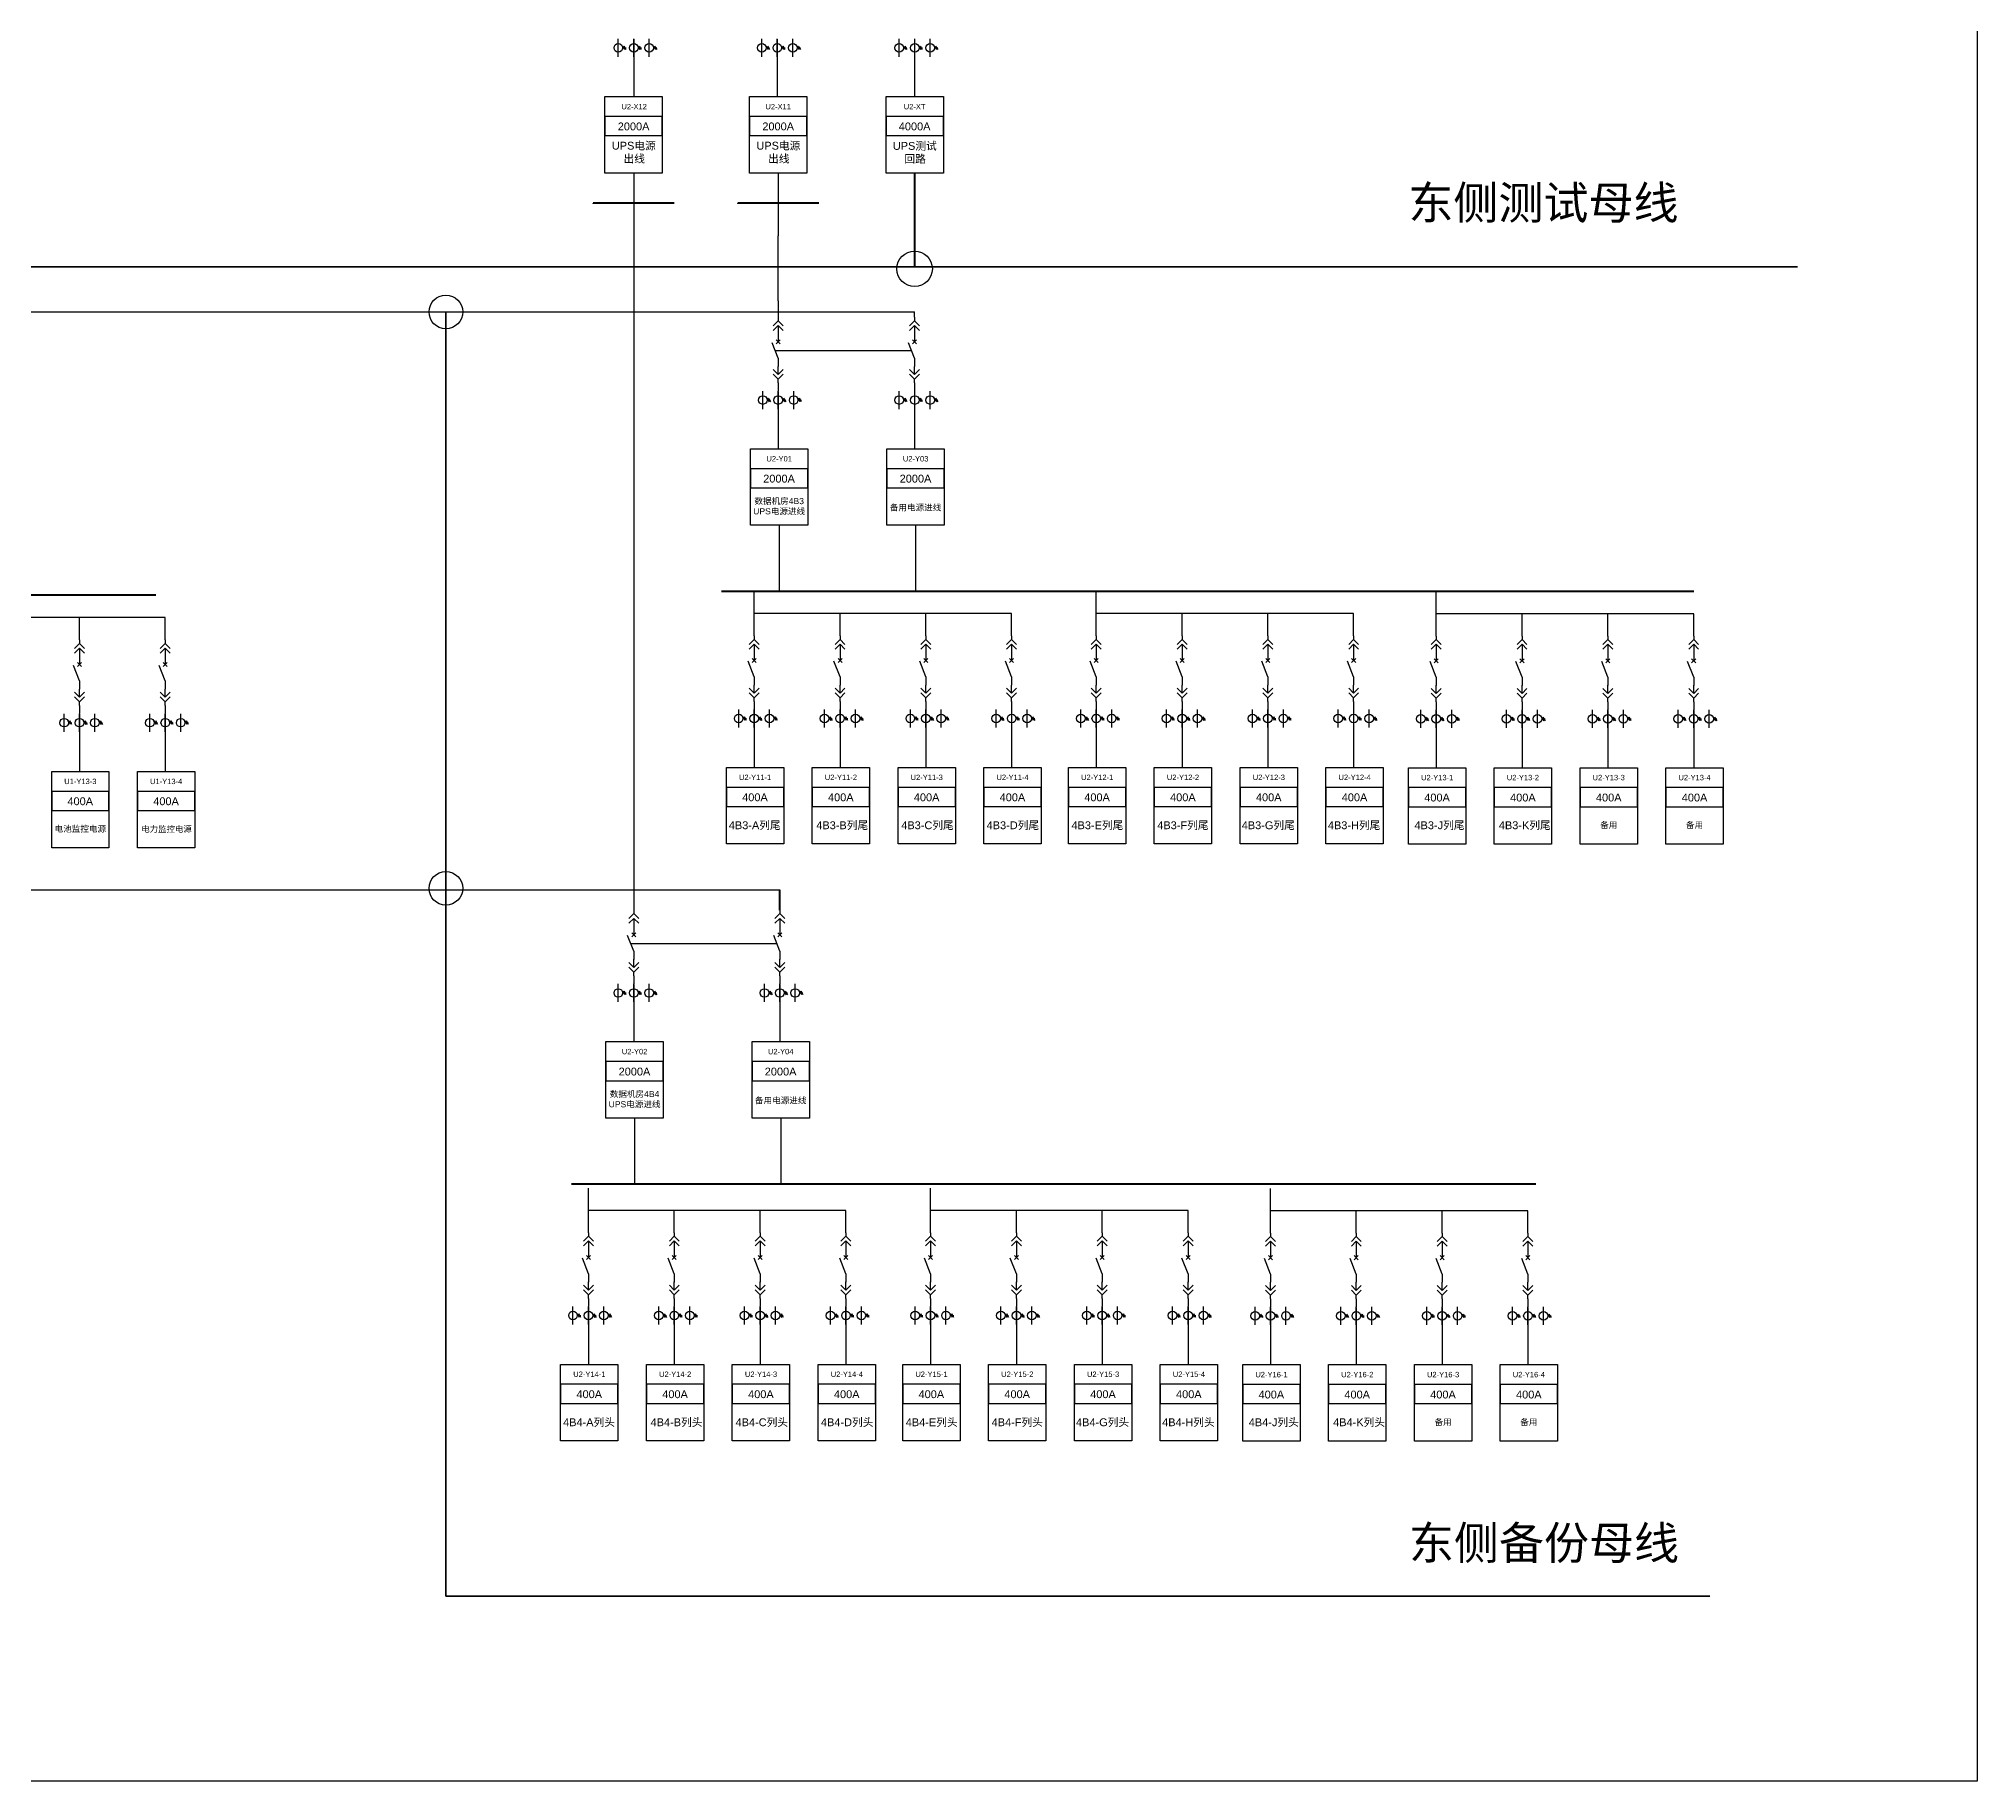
# Model space of a CAD drawing. Header units: millimetres. Extents: x -3460 to -460, y 6070 to 9130.
# Drawn here: x -1287.6 to -1111.5, y 6490.8 to 6649.2 of the extents above; entities that cross this region are included whole.
import ezdxf
from ezdxf.enums import TextEntityAlignment as Align

# ---------------------------------------------------------------- set-up
doc = ezdxf.new("R2010")
doc.units = ezdxf.units.MM
doc.header["$LTSCALE"] = 1000
doc.header["$MEASUREMENT"] = 0
doc.linetypes.add('HIDDEN', pattern=[0.375, 0.25, -0.125])
doc.styles.get("Standard").update_dxf_attribs({"font": 'arial.ttf'})

# ---------------------------------------------------------------- blocks, each defined once
blk = doc.blocks.new('DYDQAA03')
at = {"color": 0}
for points in [[(0, 0), (0, -1.5)], [(-2.12, -3.62), (0, -1.5)], [(-2.12, -5.62), (0, -3.5)], [(2.12, -3.62), (0, -1.5)], [(2.12, -5.62), (0, -3.5)], [(0, -3.5), (0, -7)]]:
    blk.add_lwpolyline(points, dxfattribs=at)
blk = doc.blocks.new('DYDQAA09')
at = {"color": 0}
blk.add_lwpolyline([(0, 0), (0, -3.5)], dxfattribs=at)
blk.add_lwpolyline([(0, 0), (0, -3.5)], dxfattribs=at)
blk.add_lwpolyline([(0, 0), (0, -3.5)], dxfattribs=at)
blk.add_lwpolyline([(0, 0), (0, -3.5)], dxfattribs=at)
blk.add_lwpolyline([(0, 0), (0, -3.5)], dxfattribs=at)
blk.add_lwpolyline([(0, 0), (0, -3.5)], dxfattribs=at)
blk.add_lwpolyline([(0, 0), (0, -3.5)], dxfattribs=at)
blk.add_lwpolyline([(0, 0), (0, -3.5)], dxfattribs=at)
blk.add_lwpolyline([(0, 0), (0, -3.5)], dxfattribs=at)
blk = doc.blocks.new('DYDQ0201')
at = {"color": 0}
for points in [[(0.86, -0.86), (-0.86, 0.86)], [(-0.86, -0.86), (0.86, 0.86)], [(0, -7), (-2.61, -0.37)]]:
    blk.add_lwpolyline(points, dxfattribs=at)
blk = doc.blocks.new('DYDQAA04')
at = {"color": 0}
for points in [[(0, -3.5), (0, 0)], [(-2.12, -1.38), (0, -3.5)], [(-2.12, -3.38), (0, -5.5)], [(2.12, -1.38), (0, -3.5)], [(2.12, -3.38), (0, -5.5)], [(0, -7), (0, -5.5)]]:
    blk.add_lwpolyline(points, dxfattribs=at)
blk = doc.blocks.new('A$C03DD39B5')
for p, q in [((417, 475), (283, 392)), ((417, 422), (283, 339)), ((350, 333), (350, 467))]:
    blk.add_line(p, q)
blk.add_lwpolyline([(700, 167), (0, 167)])
blk.add_circle((350, 167), 167)
blk = doc.blocks.new('DYDQAA05')
at = {"color": 0}
blk.add_lwpolyline([(0, 0), (0, -7)], dxfattribs=at)

msp = doc.modelspace()

# ---------------------------------------------------------------- linework, layer by layer
for p, q in [((-1233.56, 6649.14, 6724.28), (-1233.56, 6647.5, 6724.28)), ((-1220.51, 6649.14, 6724.28), (-1220.51, 6647.5, 6724.28)), ((-1208.03, 6649.14, 6724.28), (-1208.03, 6647.5, 6724.28)), ((-1233.56, 6647.5, 6724.28), (-1233.56, 6643.93, 6724.28)), ((-1220.51, 6647.5, 6724.28), (-1220.51, 6643.93, 6724.28)), ((-1208.03, 6647.5, 6724.28), (-1208.03, 6643.93, 6724.28)), ((-1233.56, 6636.98, 6724.28), (-1233.56, 6631.26, 6724.28)), ((-1220.43, 6636.98, 6692.79), (-1220.43, 6631.26, 6692.79)), ((-1233.56, 6631.26, 5341), (-1233.56, 6569.97, 5341)), ((-1220.43, 6625.36, 3956.7), (-1220.43, 6631.26, 5339.97)), ((-1220.43, 6617.12, 6157.91), (-1220.43, 6615.48, 6157.91)), ((-1220.43, 6615.48, 6157.91), (-1220.43, 6611.91, 6157.91)), ((-1220.34, 6604.96, 6126.42), (-1220.34, 6598.97, 6597.97)), ((-1222.61, 6594.9, 5214.69), (-1222.61, 6598.97, 6597.97)), ((-1191.52, 6594.9, 5214.69), (-1191.52, 6598.97, 6597.97)), ((-1160.63, 6594.88, 5214.69), (-1160.63, 6598.95, 6597.97)), ((-1283.93, 6596.57, 17206.81), (-1291.73, 6596.57, 16515.17)), ((-1283.93, 6594.54, 17206.81), (-1283.93, 6596.57, 17206.81)), ((-1276.13, 6596.57, 17898.44), (-1283.93, 6596.57, 17206.81)), ((-1276.13, 6594.54, 17898.44), (-1276.13, 6596.57, 17898.44)), ((-1214.81, 6596.94, 6597.97), (-1222.61, 6596.94, 5906.33)), ((-1214.81, 6594.9, 6597.97), (-1214.81, 6596.94, 6597.97)), ((-1207.01, 6596.94, 7289.61), (-1214.81, 6596.94, 6597.97)), ((-1207.01, 6594.9, 7289.61), (-1207.01, 6596.94, 7289.61)), ((-1199.22, 6596.94, 7981.25), (-1207.01, 6596.94, 7289.61)), ((-1199.22, 6594.9, 7981.25), (-1199.22, 6596.94, 7981.25)), ((-1183.72, 6596.94, 6597.97), (-1191.52, 6596.94, 5906.33)), ((-1183.72, 6594.9, 6597.97), (-1183.72, 6596.94, 6597.97)), ((-1175.93, 6596.94, 7289.61), (-1183.72, 6596.94, 6597.97)), ((-1175.93, 6594.9, 7289.61), (-1175.93, 6596.94, 7289.61)), ((-1168.13, 6596.94, 7981.25), (-1175.93, 6596.94, 7289.61)), ((-1168.13, 6594.9, 7981.25), (-1168.13, 6596.94, 7981.25)), ((-1152.83, 6596.91, 6597.97), (-1160.63, 6596.91, 5906.33)), ((-1152.83, 6594.88, 6597.97), (-1152.83, 6596.91, 6597.97)), ((-1145.03, 6596.91, 7289.61), (-1152.83, 6596.91, 6597.97)), ((-1145.03, 6594.88, 7289.61), (-1145.03, 6596.91, 7289.61)), ((-1137.23, 6596.91, 7981.25), (-1145.03, 6596.91, 7289.61)), ((-1137.23, 6594.88, 7981.25), (-1137.23, 6596.91, 7981.25)), ((-1283.93, 6587.79, 19408.02), (-1283.93, 6586.15, 19408.02)), ((-1276.13, 6587.79, 20099.66), (-1276.13, 6586.15, 20099.66)), ((-1222.61, 6588.16, 7415.91), (-1222.61, 6586.52, 7415.91)), ((-1214.81, 6588.16, 8799.18), (-1214.81, 6586.52, 8799.18)), ((-1207.01, 6588.16, 9490.82), (-1207.01, 6586.52, 9490.82)), ((-1199.22, 6588.16, 10182.46), (-1199.22, 6586.52, 10182.46)), ((-1191.52, 6588.16, 7415.91), (-1191.52, 6586.52, 7415.91)), ((-1183.72, 6588.16, 8799.18), (-1183.72, 6586.52, 8799.18)), ((-1175.93, 6588.16, 9490.82), (-1175.93, 6586.52, 9490.82)), ((-1168.13, 6588.16, 10182.46), (-1168.13, 6586.52, 10182.46)), ((-1160.63, 6588.13, 7415.91), (-1160.63, 6586.49, 7415.91)), ((-1152.83, 6588.13, 8799.18), (-1152.83, 6586.49, 8799.18)), ((-1145.03, 6588.13, 9490.82), (-1145.03, 6586.49, 9490.82)), ((-1137.23, 6588.13, 10182.46), (-1137.23, 6586.49, 10182.46)), ((-1283.93, 6586.15, 19408.02), (-1283.93, 6582.58, 19408.02)), ((-1276.13, 6586.15, 20099.66), (-1276.13, 6582.58, 20099.66)), ((-1222.61, 6586.52, 7415.91), (-1222.61, 6582.95, 7415.91)), ((-1214.81, 6586.52, 8799.18), (-1214.81, 6582.95, 8799.18)), ((-1207.01, 6586.52, 9490.82), (-1207.01, 6582.95, 9490.82)), ((-1199.22, 6586.52, 10182.46), (-1199.22, 6582.95, 10182.46)), ((-1191.52, 6586.52, 7415.91), (-1191.52, 6582.95, 7415.91)), ((-1183.72, 6586.52, 8799.18), (-1183.72, 6582.95, 8799.18)), ((-1175.93, 6586.52, 9490.82), (-1175.93, 6582.95, 9490.82)), ((-1168.13, 6586.52, 10182.46), (-1168.13, 6582.95, 10182.46)), ((-1160.63, 6586.49, 7415.91), (-1160.63, 6582.92, 7415.91)), ((-1152.83, 6586.49, 8799.18), (-1152.83, 6582.92, 8799.18)), ((-1145.03, 6586.49, 9490.82), (-1145.03, 6582.92, 9490.82)), ((-1137.23, 6586.49, 10182.46), (-1137.23, 6582.92, 10182.46)), ((-1233.56, 6563.22, 7542.22), (-1233.56, 6561.58, 7542.22)), ((-1233.56, 6561.58, 7542.22), (-1233.56, 6558.02, 7542.22)), ((-1233.48, 6551.06, 7510.73), (-1233.48, 6545.08, 7982.28)), ((-1237.67, 6540.64, -16221.33), (-1237.67, 6544.71, -14838.06)), ((-1206.58, 6540.64, -16221.33), (-1206.58, 6544.71, -14838.06)), ((-1175.68, 6540.61, -16221.33), (-1175.68, 6544.68, -14838.06)), ((-1229.87, 6542.67, -14838.06), (-1237.67, 6542.67, -15529.7)), ((-1229.87, 6540.64, -14838.06), (-1229.87, 6542.67, -14838.06)), ((-1222.07, 6542.67, -14146.42), (-1229.87, 6542.67, -14838.06)), ((-1222.07, 6540.64, -14146.42), (-1222.07, 6542.67, -14146.42)), ((-1214.27, 6542.67, -13454.78), (-1222.07, 6542.67, -14146.42)), ((-1214.27, 6540.64, -13454.78), (-1214.27, 6542.67, -13454.78)), ((-1198.78, 6542.67, -14838.06), (-1206.58, 6542.67, -15529.7)), ((-1198.78, 6540.64, -14838.06), (-1198.78, 6542.67, -14838.06)), ((-1190.98, 6542.67, -14146.42), (-1198.78, 6542.67, -14838.06)), ((-1190.98, 6540.64, -14146.42), (-1190.98, 6542.67, -14146.42)), ((-1183.18, 6542.67, -13454.78), (-1190.98, 6542.67, -14146.42)), ((-1183.18, 6540.64, -13454.78), (-1183.18, 6542.67, -13454.78)), ((-1167.89, 6542.65, -14838.06), (-1175.68, 6542.65, -15529.7)), ((-1167.89, 6540.61, -14838.06), (-1167.89, 6542.65, -14838.06)), ((-1160.09, 6542.65, -14146.42), (-1167.89, 6542.65, -14838.06)), ((-1160.09, 6540.61, -14146.42), (-1160.09, 6542.65, -14146.42)), ((-1152.29, 6542.65, -13454.78), (-1160.09, 6542.65, -14146.42)), ((-1152.29, 6540.61, -13454.78), (-1152.29, 6542.65, -13454.78)), ((-1237.67, 6533.89, -14020.12), (-1237.67, 6532.25, -14020.12)), ((-1229.87, 6533.89, -12636.84), (-1229.87, 6532.25, -12636.84)), ((-1222.07, 6533.89, -11945.21), (-1222.07, 6532.25, -11945.21)), ((-1214.27, 6533.89, -11253.57), (-1214.27, 6532.25, -11253.57)), ((-1206.58, 6533.89, -14020.12), (-1206.58, 6532.25, -14020.12)), ((-1198.78, 6533.89, -12636.84), (-1198.78, 6532.25, -12636.84)), ((-1190.98, 6533.89, -11945.21), (-1190.98, 6532.25, -11945.21)), ((-1183.18, 6533.89, -11253.57), (-1183.18, 6532.25, -11253.57)), ((-1175.68, 6533.86, -14020.12), (-1175.68, 6532.22, -14020.12)), ((-1167.89, 6533.86, -12636.84), (-1167.89, 6532.22, -12636.84)), ((-1160.09, 6533.86, -11945.21), (-1160.09, 6532.22, -11945.21)), ((-1152.29, 6533.86, -11253.57), (-1152.29, 6532.22, -11253.57)), ((-1237.67, 6532.25, -14020.12), (-1237.67, 6528.68, -14020.12)), ((-1229.87, 6532.25, -12636.84), (-1229.87, 6528.68, -12636.84)), ((-1222.07, 6532.25, -11945.21), (-1222.07, 6528.68, -11945.21)), ((-1214.27, 6532.25, -11253.57), (-1214.27, 6528.68, -11253.57)), ((-1206.58, 6532.25, -14020.12), (-1206.58, 6528.68, -14020.12)), ((-1198.78, 6532.25, -12636.84), (-1198.78, 6528.68, -12636.84)), ((-1190.98, 6532.25, -11945.21), (-1190.98, 6528.68, -11945.21)), ((-1183.18, 6532.25, -11253.57), (-1183.18, 6528.68, -11253.57)), ((-1175.68, 6532.22, -14020.12), (-1175.68, 6528.66, -14020.12)), ((-1167.89, 6532.22, -12636.84), (-1167.89, 6528.66, -12636.84)), ((-1160.09, 6532.22, -11945.21), (-1160.09, 6528.66, -11945.21)), ((-1152.29, 6532.22, -11253.57), (-1152.29, 6528.66, -11253.57))]:
    msp.add_line(p, q)
at = {"color": 6, "lineweight": 40, "true_color": 0xff00ff}
msp.add_line((-1208.03, 6636.98, 6691.77), (-1208.03, 6628.45, 6691.77), dxfattribs=at)
at = {"color": 6, "lineweight": 35, "true_color": 0xff00ff}
msp.add_line((-1347.38, 6628.45, 16608.97), (-1127.8, 6628.45, 16608.97), dxfattribs=at)
at = {"color": 3, "lineweight": 30, "true_color": 0x00ff00}
for p, q in [((-1347.38, 6624.35, 14896.12), (-1208.03, 6624.35, 3956.7)), ((-1360.5, 6571.81, 14818.13), (-1250.63, 6571.81, -6431.83)), ((-1250.63, 6571.81, -6431.83), (-1220.28, 6571.81, 4900.93))]:
    msp.add_line(p, q, dxfattribs=at)
at = {"color": 3, "lineweight": 35, "true_color": 0x00ff00}
for p, q in [((-1250.62, 6624.28, 18684.89), (-1250.62, 6507.62, 18684.89)), ((-1250.62, 6507.62, 18684.89), (-1135.77, 6507.62, 18684.89))]:
    msp.add_line(p, q, dxfattribs=at)
at = {"color": 5}
for p, q in [((-1208.03, 6623.87, 3956.7), (-1208.03, 6624.35, 3956.7)), ((-1208.03, 6617.12, 6157.91), (-1208.03, 6615.48, 6157.91)), ((-1208.03, 6615.48, 6157.91), (-1208.03, 6611.91, 6157.91)), ((-1207.94, 6604.96, 6126.42), (-1207.94, 6598.97, 6597.97)), ((-1220.28, 6563.22, 7102.15), (-1220.28, 6561.58, 7102.15)), ((-1220.28, 6561.58, 7102.15), (-1220.28, 6558.02, 7102.15)), ((-1220.2, 6551.06, 7070.66), (-1220.2, 6545.08, 7542.21))]:
    msp.add_line(p, q, dxfattribs=at)
at = {"linetype": 'HIDDEN', "ltscale": 2}
for p, q in [((-1220.7, 6620.85, 3956.7), (-1208.3, 6620.85, 3956.7)), ((-1233.84, 6566.95, 4900.93), (-1220.56, 6566.95, 4900.93))]:
    msp.add_line(p, q, dxfattribs=at)
at = {"color": 1, "lineweight": 40}
for p, q in [((-1365.79, 6598.63, 18559.63), (-1277, 6598.63, 18559.63)), ((-1225.57, 6598.97, 6597.97), (-1137.21, 6598.97, 6597.97)), ((-1239.21, 6545.08, 6599), (-1151.57, 6545.08, 6599))]:
    msp.add_line(p, q, dxfattribs=at)
at = {"color": 5, "lineweight": 40}
msp.add_line((-1220.28, 6569.97, 4900.93), (-1220.28, 6571.81, 4900.93), dxfattribs=at)
at = {"color": 1, "lineweight": 30, "ltscale": 0.002916}
msp.add_lwpolyline([(-1465.66, 6806.47), (-1111.46, 6806.47), (-1111.46, 6490.78), (-1465.66, 6490.78)], close=True, dxfattribs=at)
for points, elevation in [([(-1236.17, 6643.93), (-1230.96, 6643.93), (-1230.96, 6636.98), (-1236.17, 6636.98)], 6724.28), ([(-1223.03, 6643.93), (-1217.82, 6643.93), (-1217.82, 6636.98), (-1223.03, 6636.98)], 6692.79), ([(-1236.17, 6640.38), (-1230.96, 6640.38), (-1230.96, 6642.12), (-1236.17, 6642.12)], 6724.28), ([(-1223.03, 6640.38), (-1217.82, 6640.38), (-1217.82, 6642.12), (-1223.03, 6642.12)], 6692.79), ([(-1222.95, 6611.91), (-1217.74, 6611.91), (-1217.74, 6604.96), (-1222.95, 6604.96)], 6126.42), ([(-1222.95, 6608.36), (-1217.74, 6608.36), (-1217.74, 6610.1), (-1222.95, 6610.1)], 6126.42), ([(-1286.45, 6582.58), (-1281.25, 6582.58), (-1281.25, 6575.63), (-1286.45, 6575.63)], 19376.53), ([(-1278.65, 6582.58), (-1273.45, 6582.58), (-1273.45, 6575.63), (-1278.65, 6575.63)], 20068.17), ([(-1225.14, 6582.95), (-1219.93, 6582.95), (-1219.93, 6576), (-1225.14, 6576)], 7384.42), ([(-1217.34, 6582.95), (-1212.13, 6582.95), (-1212.13, 6576), (-1217.34, 6576)], 8767.7), ([(-1209.54, 6582.95), (-1204.33, 6582.95), (-1204.33, 6576), (-1209.54, 6576)], 9459.33), ([(-1201.74, 6582.95), (-1196.53, 6582.95), (-1196.53, 6576), (-1201.74, 6576)], 10150.97), ([(-1194.05, 6582.95), (-1188.84, 6582.95), (-1188.84, 6576), (-1194.05, 6576)], 7384.42), ([(-1186.25, 6582.95), (-1181.04, 6582.95), (-1181.04, 6576), (-1186.25, 6576)], 8767.7), ([(-1178.45, 6582.95), (-1173.24, 6582.95), (-1173.24, 6576), (-1178.45, 6576)], 9459.33), ([(-1170.65, 6582.95), (-1165.44, 6582.95), (-1165.44, 6576), (-1170.65, 6576)], 10150.97), ([(-1163.15, 6582.92), (-1157.94, 6582.92), (-1157.94, 6575.97), (-1163.15, 6575.97)], 7384.42), ([(-1155.35, 6582.92), (-1150.14, 6582.92), (-1150.14, 6575.97), (-1155.35, 6575.97)], 8767.7), ([(-1147.55, 6582.92), (-1142.34, 6582.92), (-1142.34, 6575.97), (-1147.55, 6575.97)], 9459.33), ([(-1139.75, 6582.92), (-1134.54, 6582.92), (-1134.54, 6575.97), (-1139.75, 6575.97)], 10150.97), ([(-1286.45, 6579.03), (-1281.25, 6579.03), (-1281.25, 6580.77), (-1286.45, 6580.77)], 19376.53), ([(-1278.65, 6579.03), (-1273.45, 6579.03), (-1273.45, 6580.77), (-1278.65, 6580.77)], 20068.17), ([(-1225.14, 6579.4), (-1219.93, 6579.4), (-1219.93, 6581.13), (-1225.14, 6581.13)], 7384.42), ([(-1217.34, 6579.4), (-1212.13, 6579.4), (-1212.13, 6581.13), (-1217.34, 6581.13)], 8767.7), ([(-1209.54, 6579.4), (-1204.33, 6579.4), (-1204.33, 6581.13), (-1209.54, 6581.13)], 9459.33), ([(-1201.74, 6579.4), (-1196.53, 6579.4), (-1196.53, 6581.13), (-1201.74, 6581.13)], 10150.97), ([(-1194.05, 6579.4), (-1188.84, 6579.4), (-1188.84, 6581.13), (-1194.05, 6581.13)], 7384.42), ([(-1186.25, 6579.4), (-1181.04, 6579.4), (-1181.04, 6581.13), (-1186.25, 6581.13)], 8767.7), ([(-1178.45, 6579.4), (-1173.24, 6579.4), (-1173.24, 6581.13), (-1178.45, 6581.13)], 9459.33), ([(-1170.65, 6579.4), (-1165.44, 6579.4), (-1165.44, 6581.13), (-1170.65, 6581.13)], 10150.97), ([(-1163.15, 6579.37), (-1157.94, 6579.37), (-1157.94, 6581.11), (-1163.15, 6581.11)], 7384.42), ([(-1155.35, 6579.37), (-1150.14, 6579.37), (-1150.14, 6581.11), (-1155.35, 6581.11)], 8767.7), ([(-1147.55, 6579.37), (-1142.34, 6579.37), (-1142.34, 6581.11), (-1147.55, 6581.11)], 9459.33), ([(-1139.75, 6579.37), (-1134.54, 6579.37), (-1134.54, 6581.11), (-1139.75, 6581.11)], 10150.97), ([(-1236.09, 6558.02), (-1230.88, 6558.02), (-1230.88, 6551.06), (-1236.09, 6551.06)], 7510.73), ([(-1236.09, 6554.46), (-1230.88, 6554.46), (-1230.88, 6556.2), (-1236.09, 6556.2)], 7510.73), ([(-1240.2, 6528.68), (-1234.99, 6528.68), (-1234.99, 6521.73), (-1240.2, 6521.73)], -14051.61), ([(-1232.4, 6528.68), (-1227.19, 6528.68), (-1227.19, 6521.73), (-1232.4, 6521.73)], -12668.33), ([(-1224.6, 6528.68), (-1219.39, 6528.68), (-1219.39, 6521.73), (-1224.6, 6521.73)], -11976.69), ([(-1216.8, 6528.68), (-1211.59, 6528.68), (-1211.59, 6521.73), (-1216.8, 6521.73)], -11285.06), ([(-1209.11, 6528.68), (-1203.9, 6528.68), (-1203.9, 6521.73), (-1209.11, 6521.73)], -14051.61), ([(-1201.31, 6528.68), (-1196.1, 6528.68), (-1196.1, 6521.73), (-1201.31, 6521.73)], -12668.33), ([(-1193.51, 6528.68), (-1188.3, 6528.68), (-1188.3, 6521.73), (-1193.51, 6521.73)], -11976.69), ([(-1185.71, 6528.68), (-1180.5, 6528.68), (-1180.5, 6521.73), (-1185.71, 6521.73)], -11285.06), ([(-1178.21, 6528.66), (-1173, 6528.66), (-1173, 6521.7), (-1178.21, 6521.7)], -14051.61), ([(-1170.41, 6528.66), (-1165.2, 6528.66), (-1165.2, 6521.7), (-1170.41, 6521.7)], -12668.33), ([(-1162.61, 6528.66), (-1157.4, 6528.66), (-1157.4, 6521.7), (-1162.61, 6521.7)], -11976.69), ([(-1154.81, 6528.66), (-1149.6, 6528.66), (-1149.6, 6521.7), (-1154.81, 6521.7)], -11285.06), ([(-1240.2, 6525.13), (-1234.99, 6525.13), (-1234.99, 6526.87), (-1240.2, 6526.87)], -14051.61), ([(-1232.4, 6525.13), (-1227.19, 6525.13), (-1227.19, 6526.87), (-1232.4, 6526.87)], -12668.33), ([(-1224.6, 6525.13), (-1219.39, 6525.13), (-1219.39, 6526.87), (-1224.6, 6526.87)], -11976.69), ([(-1216.8, 6525.13), (-1211.59, 6525.13), (-1211.59, 6526.87), (-1216.8, 6526.87)], -11285.06), ([(-1209.11, 6525.13), (-1203.9, 6525.13), (-1203.9, 6526.87), (-1209.11, 6526.87)], -14051.61), ([(-1201.31, 6525.13), (-1196.1, 6525.13), (-1196.1, 6526.87), (-1201.31, 6526.87)], -12668.33), ([(-1193.51, 6525.13), (-1188.3, 6525.13), (-1188.3, 6526.87), (-1193.51, 6526.87)], -11976.69), ([(-1185.71, 6525.13), (-1180.5, 6525.13), (-1180.5, 6526.87), (-1185.71, 6526.87)], -11285.06), ([(-1178.21, 6525.11), (-1173, 6525.11), (-1173, 6526.84), (-1178.21, 6526.84)], -14051.61), ([(-1170.41, 6525.11), (-1165.2, 6525.11), (-1165.2, 6526.84), (-1170.41, 6526.84)], -12668.33), ([(-1162.61, 6525.11), (-1157.4, 6525.11), (-1157.4, 6526.84), (-1162.61, 6526.84)], -11976.69), ([(-1154.81, 6525.11), (-1149.6, 6525.11), (-1149.6, 6526.84), (-1154.81, 6526.84)], -11285.06)]:
    msp.add_lwpolyline(points, close=True, dxfattribs=dict(elevation=elevation))
at = {"color": 1, "elevation": 6691.77}
for points in [[(-1210.63, 6643.93), (-1205.42, 6643.93), (-1205.42, 6636.98), (-1210.63, 6636.98)], [(-1210.63, 6640.38), (-1205.42, 6640.38), (-1205.42, 6642.12), (-1210.63, 6642.12)]]:
    msp.add_lwpolyline(points, close=True, dxfattribs=at)
at = {"color": 1, "lineweight": 40, "ltscale": 100}
for points, elevation in [([(-1229.88, 6634.23), (-1237.25, 6634.23), (-1237.25, 6634.23)], -3776.74), ([(-1216.74, 6634.23), (-1224.11, 6634.23), (-1224.11, 6634.23)], -3808.23)]:
    msp.add_lwpolyline(points, dxfattribs=dict(at, elevation=elevation))
at = {"color": 5}
for points, elevation in [([(-1210.55, 6611.91), (-1205.34, 6611.91), (-1205.34, 6604.96), (-1210.55, 6604.96)], 6126.42), ([(-1210.55, 6608.36), (-1205.34, 6608.36), (-1205.34, 6610.1), (-1210.55, 6610.1)], 6126.42), ([(-1222.8, 6558.02), (-1217.59, 6558.02), (-1217.59, 6551.06), (-1222.8, 6551.06)], 7070.66), ([(-1222.8, 6554.46), (-1217.59, 6554.46), (-1217.59, 6556.2), (-1222.8, 6556.2)], 7070.66)]:
    msp.add_lwpolyline(points, close=True, dxfattribs=dict(at, elevation=elevation))
at = {"color": 6, "lineweight": 30, "true_color": 0xff00ff}
msp.add_circle((-1208.03, 6628.27, 17898.44), 1.61, dxfattribs=at)
at = {"color": 5, "lineweight": 30}
for centre in [(-1250.63, 6624.35, 7301.57), (-1250.63, 6571.95, 7301.57)]:
    msp.add_circle(centre, 1.53, dxfattribs=at)

# ---------------------------------------------------------------- block references
at = {"linetype": 'Continuous', "xscale": 0.002338875, "yscale": 0.002338875, "zscale": 0.002338875, "rotation": 270}
for p in [(-1235.35, 6649.18, 6724.28), (-1233.95, 6649.18, 6724.28), (-1232.55, 6649.18, 6724.28), (-1222.3, 6649.18, 6724.28), (-1220.9, 6649.18, 6724.28), (-1219.49, 6649.18, 6724.28), (-1209.82, 6649.18, 6724.28), (-1208.41, 6649.18, 6724.28), (-1207.01, 6649.18, 6724.28), (-1222.22, 6617.16, 6157.91), (-1220.82, 6617.16, 6157.91), (-1219.41, 6617.16, 6157.91), (-1285.72, 6587.83, 19408.02), (-1284.32, 6587.83, 19408.02), (-1282.92, 6587.83, 19408.02), (-1277.92, 6587.83, 20099.66), (-1276.52, 6587.83, 20099.66), (-1275.12, 6587.83, 20099.66), (-1224.41, 6588.2, 7415.91), (-1223, 6588.2, 7415.91), (-1221.6, 6588.2, 7415.91), (-1216.61, 6588.2, 8799.18), (-1215.2, 6588.2, 8799.18), (-1213.8, 6588.2, 8799.18), (-1208.81, 6588.2, 9490.82), (-1207.4, 6588.2, 9490.82), (-1206, 6588.2, 9490.82), (-1201.01, 6588.2, 10182.46), (-1199.6, 6588.2, 10182.46), (-1198.2, 6588.2, 10182.46), (-1193.32, 6588.2, 7415.91), (-1191.91, 6588.2, 7415.91), (-1190.51, 6588.2, 7415.91), (-1185.52, 6588.2, 8799.18), (-1184.11, 6588.2, 8799.18), (-1182.71, 6588.2, 8799.18), (-1177.72, 6588.2, 9490.82), (-1176.31, 6588.2, 9490.82), (-1174.91, 6588.2, 9490.82), (-1169.92, 6588.2, 10182.46), (-1168.52, 6588.2, 10182.46), (-1167.11, 6588.2, 10182.46), (-1162.42, 6588.17, 7415.91), (-1161.02, 6588.17, 7415.91), (-1159.61, 6588.17, 7415.91), (-1154.62, 6588.17, 8799.18), (-1153.22, 6588.17, 8799.18), (-1151.81, 6588.17, 8799.18), (-1146.82, 6588.17, 9490.82), (-1145.42, 6588.17, 9490.82), (-1144.01, 6588.17, 9490.82), (-1139.02, 6588.17, 10182.46), (-1137.62, 6588.17, 10182.46), (-1136.21, 6588.17, 10182.46), (-1235.35, 6563.26, 7542.22), (-1233.95, 6563.26, 7542.22), (-1232.55, 6563.26, 7542.22), (-1239.47, 6533.93, -14020.12), (-1238.06, 6533.93, -14020.12), (-1236.66, 6533.93, -14020.12), (-1231.67, 6533.93, -12636.84), (-1230.26, 6533.93, -12636.84), (-1228.86, 6533.93, -12636.84), (-1223.87, 6533.93, -11945.21), (-1222.46, 6533.93, -11945.21), (-1221.06, 6533.93, -11945.21), (-1216.07, 6533.93, -11253.57), (-1214.66, 6533.93, -11253.57), (-1213.26, 6533.93, -11253.57), (-1208.38, 6533.93, -14020.12), (-1206.97, 6533.93, -14020.12), (-1205.57, 6533.93, -14020.12), (-1200.58, 6533.93, -12636.84), (-1199.17, 6533.93, -12636.84), (-1197.77, 6533.93, -12636.84), (-1192.78, 6533.93, -11945.21), (-1191.37, 6533.93, -11945.21), (-1189.97, 6533.93, -11945.21), (-1184.98, 6533.93, -11253.57), (-1183.57, 6533.93, -11253.57), (-1182.17, 6533.93, -11253.57), (-1177.48, 6533.91, -14020.12), (-1176.07, 6533.91, -14020.12), (-1174.67, 6533.91, -14020.12), (-1169.68, 6533.91, -12636.84), (-1168.28, 6533.91, -12636.84), (-1166.87, 6533.91, -12636.84), (-1161.88, 6533.91, -11945.21), (-1160.48, 6533.91, -11945.21), (-1159.07, 6533.91, -11945.21), (-1154.08, 6533.91, -11253.57), (-1152.68, 6533.91, -11253.57), (-1151.27, 6533.91, -11253.57)]:
    msp.add_blockref('A$C03DD39B5', p, dxfattribs=at)
at = {"xscale": 0.2128954749704126, "yscale": 0.2128954749704126, "zscale": 0.2128954749704126}
for name, p in [('DYDQAA05', (-1220.43, 6625.36, 3956.7)), ('DYDQAA03', (-1220.43, 6623.87, 3956.7)), ('DYDQAA09', (-1220.43, 6622.38, 3956.7)), ('DYDQ0201', (-1220.43, 6621.63, 3956.7)), ('DYDQAA04', (-1220.43, 6619.4, 3956.7)), ('DYDQAA09', (-1220.43, 6620.14, 3956.7)), ('DYDQAA09', (-1220.43, 6617.91, 3956.7)), ('DYDQAA03', (-1283.93, 6594.54, 17206.81)), ('DYDQAA03', (-1276.13, 6594.54, 17898.44)), ('DYDQAA03', (-1222.61, 6594.9, 5214.69)), ('DYDQAA03', (-1214.81, 6594.9, 6597.97)), ('DYDQAA03', (-1207.01, 6594.9, 7289.61)), ('DYDQAA03', (-1199.22, 6594.9, 7981.25)), ('DYDQAA03', (-1191.52, 6594.9, 5214.69)), ('DYDQAA03', (-1183.72, 6594.9, 6597.97)), ('DYDQAA03', (-1175.93, 6594.9, 7289.61)), ('DYDQAA03', (-1168.13, 6594.9, 7981.25)), ('DYDQAA03', (-1160.63, 6594.88, 5214.69)), ('DYDQAA03', (-1152.83, 6594.88, 6597.97)), ('DYDQAA03', (-1145.03, 6594.88, 7289.61)), ('DYDQAA03', (-1137.23, 6594.88, 7981.25)), ('DYDQ0201', (-1283.93, 6592.3, 17206.81)), ('DYDQAA09', (-1283.93, 6593.05, 17206.81)), ('DYDQ0201', (-1276.13, 6592.3, 17898.44)), ('DYDQAA09', (-1276.13, 6593.05, 17898.44)), ('DYDQ0201', (-1222.61, 6592.67, 5214.69)), ('DYDQAA09', (-1222.61, 6593.41, 5214.69)), ('DYDQ0201', (-1214.81, 6592.67, 6597.97)), ('DYDQAA09', (-1214.81, 6593.41, 6597.97)), ('DYDQ0201', (-1207.01, 6592.67, 7289.61)), ('DYDQAA09', (-1207.01, 6593.41, 7289.61)), ('DYDQ0201', (-1199.22, 6592.67, 7981.25)), ('DYDQAA09', (-1199.22, 6593.41, 7981.25)), ('DYDQ0201', (-1191.52, 6592.67, 5214.69)), ('DYDQAA09', (-1191.52, 6593.41, 5214.69)), ('DYDQ0201', (-1183.72, 6592.67, 6597.97)), ('DYDQAA09', (-1183.72, 6593.41, 6597.97)), ('DYDQ0201', (-1175.93, 6592.67, 7289.61)), ('DYDQAA09', (-1175.93, 6593.41, 7289.61)), ('DYDQ0201', (-1168.13, 6592.67, 7981.25)), ('DYDQAA09', (-1168.13, 6593.41, 7981.25)), ('DYDQ0201', (-1160.63, 6592.64, 5214.69)), ('DYDQAA09', (-1160.63, 6593.39, 5214.69)), ('DYDQ0201', (-1152.83, 6592.64, 6597.97)), ('DYDQAA09', (-1152.83, 6593.39, 6597.97)), ('DYDQ0201', (-1145.03, 6592.64, 7289.61)), ('DYDQAA09', (-1145.03, 6593.39, 7289.61)), ('DYDQ0201', (-1137.23, 6592.64, 7981.25)), ('DYDQAA09', (-1137.23, 6593.39, 7981.25)), ('DYDQAA09', (-1283.93, 6590.81, 17206.81)), ('DYDQAA09', (-1276.13, 6590.81, 17898.44)), ('DYDQAA09', (-1222.61, 6591.18, 5214.69)), ('DYDQAA09', (-1214.81, 6591.18, 6597.97)), ('DYDQAA09', (-1207.01, 6591.18, 7289.61)), ('DYDQAA09', (-1199.22, 6591.18, 7981.25)), ('DYDQAA09', (-1191.52, 6591.18, 5214.69)), ('DYDQAA09', (-1183.72, 6591.18, 6597.97)), ('DYDQAA09', (-1175.93, 6591.18, 7289.61)), ('DYDQAA09', (-1168.13, 6591.18, 7981.25)), ('DYDQAA09', (-1160.63, 6591.15, 5214.69)), ('DYDQAA09', (-1152.83, 6591.15, 6597.97)), ('DYDQAA09', (-1145.03, 6591.15, 7289.61)), ('DYDQAA09', (-1137.23, 6591.15, 7981.25)), ('DYDQAA04', (-1283.93, 6590.07, 17206.81)), ('DYDQAA04', (-1276.13, 6590.07, 17898.44)), ('DYDQAA04', (-1222.61, 6590.43, 5214.69)), ('DYDQAA09', (-1222.61, 6588.94, 5214.69)), ('DYDQAA04', (-1214.81, 6590.43, 6597.97)), ('DYDQAA09', (-1214.81, 6588.94, 6597.97)), ('DYDQAA04', (-1207.01, 6590.43, 7289.61)), ('DYDQAA09', (-1207.01, 6588.94, 7289.61)), ('DYDQAA04', (-1199.22, 6590.43, 7981.25)), ('DYDQAA09', (-1199.22, 6588.94, 7981.25)), ('DYDQAA04', (-1191.52, 6590.43, 5214.69)), ('DYDQAA09', (-1191.52, 6588.94, 5214.69)), ('DYDQAA04', (-1183.72, 6590.43, 6597.97)), ('DYDQAA09', (-1183.72, 6588.94, 6597.97)), ('DYDQAA04', (-1175.93, 6590.43, 7289.61)), ('DYDQAA09', (-1175.93, 6588.94, 7289.61)), ('DYDQAA04', (-1168.13, 6590.43, 7981.25)), ('DYDQAA09', (-1168.13, 6588.94, 7981.25)), ('DYDQAA04', (-1160.63, 6590.41, 5214.69)), ('DYDQAA09', (-1160.63, 6588.92, 5214.69)), ('DYDQAA04', (-1152.83, 6590.41, 6597.97)), ('DYDQAA09', (-1152.83, 6588.92, 6597.97)), ('DYDQAA04', (-1145.03, 6590.41, 7289.61)), ('DYDQAA09', (-1145.03, 6588.92, 7289.61)), ('DYDQAA04', (-1137.23, 6590.41, 7981.25)), ('DYDQAA09', (-1137.23, 6588.92, 7981.25)), ('DYDQAA09', (-1283.93, 6588.58, 17206.81)), ('DYDQAA09', (-1276.13, 6588.58, 17898.44)), ('DYDQAA03', (-1233.56, 6569.97, 5341)), ('DYDQ0201', (-1233.56, 6567.73, 5341)), ('DYDQAA09', (-1233.56, 6568.48, 5341)), ('DYDQAA09', (-1233.56, 6566.24, 5341)), ('DYDQAA04', (-1233.56, 6565.5, 5341)), ('DYDQAA09', (-1233.56, 6564.01, 5341)), ('DYDQAA03', (-1237.67, 6540.64, -16221.33)), ('DYDQAA03', (-1229.87, 6540.64, -14838.06)), ('DYDQAA03', (-1222.07, 6540.64, -14146.42)), ('DYDQAA03', (-1214.27, 6540.64, -13454.78)), ('DYDQAA03', (-1206.58, 6540.64, -16221.33)), ('DYDQAA03', (-1198.78, 6540.64, -14838.06)), ('DYDQAA03', (-1190.98, 6540.64, -14146.42)), ('DYDQAA03', (-1183.18, 6540.64, -13454.78)), ('DYDQAA03', (-1175.68, 6540.61, -16221.33)), ('DYDQAA03', (-1167.89, 6540.61, -14838.06)), ('DYDQAA03', (-1160.09, 6540.61, -14146.42)), ('DYDQAA03', (-1152.29, 6540.61, -13454.78)), ('DYDQ0201', (-1237.67, 6538.4, -16221.33)), ('DYDQAA09', (-1237.67, 6539.15, -16221.33)), ('DYDQ0201', (-1229.87, 6538.4, -14838.06)), ('DYDQAA09', (-1229.87, 6539.15, -14838.06)), ('DYDQ0201', (-1222.07, 6538.4, -14146.42)), ('DYDQAA09', (-1222.07, 6539.15, -14146.42)), ('DYDQ0201', (-1214.27, 6538.4, -13454.78)), ('DYDQAA09', (-1214.27, 6539.15, -13454.78)), ('DYDQ0201', (-1206.58, 6538.4, -16221.33)), ('DYDQAA09', (-1206.58, 6539.15, -16221.33)), ('DYDQ0201', (-1198.78, 6538.4, -14838.06)), ('DYDQAA09', (-1198.78, 6539.15, -14838.06)), ('DYDQ0201', (-1190.98, 6538.4, -14146.42)), ('DYDQAA09', (-1190.98, 6539.15, -14146.42)), ('DYDQ0201', (-1183.18, 6538.4, -13454.78)), ('DYDQAA09', (-1183.18, 6539.15, -13454.78)), ('DYDQ0201', (-1175.68, 6538.38, -16221.33)), ('DYDQAA09', (-1175.68, 6539.12, -16221.33)), ('DYDQ0201', (-1167.89, 6538.38, -14838.06)), ('DYDQAA09', (-1167.89, 6539.12, -14838.06)), ('DYDQ0201', (-1160.09, 6538.38, -14146.42)), ('DYDQAA09', (-1160.09, 6539.12, -14146.42)), ('DYDQ0201', (-1152.29, 6538.38, -13454.78)), ('DYDQAA09', (-1152.29, 6539.12, -13454.78)), ('DYDQAA04', (-1237.67, 6536.17, -16221.33)), ('DYDQAA09', (-1237.67, 6536.91, -16221.33)), ('DYDQAA04', (-1229.87, 6536.17, -14838.06)), ('DYDQAA09', (-1229.87, 6536.91, -14838.06)), ('DYDQAA04', (-1222.07, 6536.17, -14146.42)), ('DYDQAA09', (-1222.07, 6536.91, -14146.42)), ('DYDQAA04', (-1214.27, 6536.17, -13454.78)), ('DYDQAA09', (-1214.27, 6536.91, -13454.78)), ('DYDQAA04', (-1206.58, 6536.17, -16221.33)), ('DYDQAA09', (-1206.58, 6536.91, -16221.33)), ('DYDQAA04', (-1198.78, 6536.17, -14838.06)), ('DYDQAA09', (-1198.78, 6536.91, -14838.06)), ('DYDQAA04', (-1190.98, 6536.17, -14146.42)), ('DYDQAA09', (-1190.98, 6536.91, -14146.42)), ('DYDQAA04', (-1183.18, 6536.17, -13454.78)), ('DYDQAA09', (-1183.18, 6536.91, -13454.78)), ('DYDQAA04', (-1175.68, 6536.14, -16221.33)), ('DYDQAA09', (-1175.68, 6536.89, -16221.33)), ('DYDQAA04', (-1167.89, 6536.14, -14838.06)), ('DYDQAA09', (-1167.89, 6536.89, -14838.06)), ('DYDQAA04', (-1160.09, 6536.14, -14146.42)), ('DYDQAA09', (-1160.09, 6536.89, -14146.42)), ('DYDQAA04', (-1152.29, 6536.14, -13454.78)), ('DYDQAA09', (-1152.29, 6536.89, -13454.78)), ('DYDQAA09', (-1237.67, 6534.68, -16221.33)), ('DYDQAA09', (-1229.87, 6534.68, -14838.06)), ('DYDQAA09', (-1222.07, 6534.68, -14146.42)), ('DYDQAA09', (-1214.27, 6534.68, -13454.78)), ('DYDQAA09', (-1206.58, 6534.68, -16221.33)), ('DYDQAA09', (-1198.78, 6534.68, -14838.06)), ('DYDQAA09', (-1190.98, 6534.68, -14146.42)), ('DYDQAA09', (-1183.18, 6534.68, -13454.78)), ('DYDQAA09', (-1175.68, 6534.65, -16221.33)), ('DYDQAA09', (-1167.89, 6534.65, -14838.06)), ('DYDQAA09', (-1160.09, 6534.65, -14146.42)), ('DYDQAA09', (-1152.29, 6534.65, -13454.78))]:
    msp.add_blockref(name, p, dxfattribs=at)
at = {"color": 5, "xscale": 0.2128954749704126, "yscale": 0.2128954749704126, "zscale": 0.2128954749704126}
for name, p in [('DYDQAA03', (-1208.03, 6623.87, 3956.7)), ('DYDQAA09', (-1208.03, 6622.38, 3956.7)), ('DYDQ0201', (-1208.03, 6621.63, 3956.7)), ('DYDQAA04', (-1208.03, 6619.4, 3956.7)), ('DYDQAA09', (-1208.03, 6620.14, 3956.7)), ('DYDQAA09', (-1208.03, 6617.91, 3956.7)), ('DYDQAA03', (-1220.28, 6569.97, 4900.93)), ('DYDQ0201', (-1220.28, 6567.73, 4900.93)), ('DYDQAA09', (-1220.28, 6568.48, 4900.93)), ('DYDQAA09', (-1220.28, 6566.24, 4900.93)), ('DYDQAA04', (-1220.28, 6565.5, 4900.93)), ('DYDQAA09', (-1220.28, 6564.01, 4900.93))]:
    msp.add_blockref(name, p, dxfattribs=at)
at = {"color": 5, "linetype": 'Continuous', "xscale": 0.002338875, "yscale": 0.002338875, "zscale": 0.002338875, "rotation": 270}
for p in [(-1209.82, 6617.16, 6157.91), (-1208.41, 6617.16, 6157.91), (-1207.01, 6617.16, 6157.91), (-1222.07, 6563.26, 7102.15), (-1220.67, 6563.26, 7102.15), (-1219.27, 6563.26, 7102.15)]:
    msp.add_blockref('A$C03DD39B5', p, dxfattribs=at)

# ---------------------------------------------------------------- texts
at = {"lineweight": 0}
for s, height, p in [('2000A', 0.713, (-1233.57, 6640.86, 5341)), ('U2-X12', 0.49, (-1233.52, 6642.77, 7448.43)), ('2000A', 0.713, (-1220.43, 6640.86, 5309.52)), ('U2-X11', 0.49, (-1220.43, 6642.77, 7416.94)), ('2000A', 0.713, (-1220.35, 6608.84, 4743.15)), ('400A', 0.713, (-1283.86, 6579.51, 17993.26)), ('400A', 0.713, (-1276.06, 6579.51, 18684.89)), ('400A', 0.713, (-1222.54, 6579.87, 6001.14)), ('400A', 0.713, (-1214.74, 6579.87, 7384.42)), ('400A', 0.713, (-1206.94, 6579.87, 8076.06)), ('400A', 0.713, (-1199.14, 6579.87, 8767.7)), ('400A', 0.713, (-1191.45, 6579.87, 6001.14)), ('400A', 0.713, (-1183.65, 6579.87, 7384.42)), ('400A', 0.713, (-1175.85, 6579.87, 8076.06)), ('400A', 0.713, (-1168.05, 6579.87, 8767.7)), ('400A', 0.713, (-1160.55, 6579.85, 6001.14)), ('400A', 0.713, (-1152.75, 6579.85, 7384.42)), ('400A', 0.713, (-1144.95, 6579.85, 8076.06)), ('400A', 0.713, (-1137.15, 6579.85, 8767.7)), ('4B3-A列尾', 0.713, (-1222.56, 6577.33, 11813.29)), ('4B3-B列尾', 0.713, (-1214.61, 6577.33, 11813.29)), ('4B3-C列尾', 0.713, (-1206.86, 6577.33, 11813.29)), ('4B3-D列尾', 0.713, (-1199.1, 6577.33, 11813.29)), ('4B3-E列尾', 0.713, (-1191.42, 6577.33, 11813.29)), ('4B3-F列尾', 0.713, (-1183.65, 6577.33, 11813.29)), ('4B3-G列尾', 0.713, (-1175.89, 6577.33, -12668.33)), ('4B3-H列尾', 0.713, (-1168.09, 6577.33, -12668.33)), ('4B3-J列尾', 0.713, (-1160.33, 6577.33, 11813.29)), ('4B3-K列尾', 0.713, (-1152.58, 6577.33, 11813.29)), ('2000A', 0.713, (-1233.49, 6554.94, 6127.45)), ('400A', 0.713, (-1237.6, 6525.61, -15434.89)), ('400A', 0.713, (-1229.8, 6525.61, -14051.61)), ('400A', 0.713, (-1222, 6525.61, -13359.97)), ('400A', 0.713, (-1214.2, 6525.61, -12668.33)), ('400A', 0.713, (-1206.51, 6525.61, -15434.89)), ('400A', 0.713, (-1198.71, 6525.61, -14051.61)), ('400A', 0.713, (-1190.91, 6525.61, -13359.97)), ('400A', 0.713, (-1183.11, 6525.61, -12668.33)), ('400A', 0.713, (-1175.61, 6525.58, -15434.89)), ('400A', 0.713, (-1167.81, 6525.58, -14051.61)), ('400A', 0.713, (-1160.01, 6525.58, -13359.97)), ('400A', 0.713, (-1152.21, 6525.58, -12668.33)), ('4B4-A列头', 0.713, (-1237.62, 6523.06, -9622.74)), ('4B4-B列头', 0.713, (-1229.67, 6523.06, -9622.74)), ('4B4-C列头', 0.713, (-1221.92, 6523.06, -9622.74)), ('4B4-D列头', 0.713, (-1214.16, 6523.06, -9622.74)), ('4B4-E列头', 0.713, (-1206.48, 6523.06, -9622.74)), ('4B4-F列头', 0.713, (-1198.7, 6523.06, -9622.74)), ('4B4-G列头', 0.713, (-1190.95, 6523.06, -34104.36)), ('4B4-H列头', 0.713, (-1183.15, 6523.06, -34104.36)), ('4B4-J列头', 0.713, (-1175.39, 6523.06, -9622.74)), ('4B4-K列头', 0.713, (-1167.64, 6523.06, -9622.74))]:
    msp.add_text(s, height=height, dxfattribs=at).set_placement(p, align=Align.CENTER)
at = {"color": 1, "lineweight": 0}
for s, height, p in [('4000A', 0.713, (-1208.03, 6640.86, 5308.5)), ('U2-XT', 0.49, (-1208.03, 6642.77, 7415.92))]:
    msp.add_text(s, height=height, dxfattribs=at).set_placement(p, align=Align.CENTER)
at = {"color": 5, "lineweight": 0}
for p in [(-1207.95, 6608.84, 4743.15), (-1220.21, 6554.94, 5687.38)]:
    msp.add_text('2000A', height=0.713, dxfattribs=at).set_placement(p, align=Align.CENTER)
at = {"width": 5.2091}
for s, insert, char_height, attachment_point in [('\\pi0.62243;UPS{\\fSimSun|b0|i0|c134|p2;电源\\P\\pi1.68468;出线}', (-1236.17, 6639.82, 4146.33), 0.7128, 1), ('\\pi0.62243;UPS{\\fSimSun|b0|i0|c134|p2;电源\\P\\pi1.68468;出线}', (-1223.03, 6639.82, 5403.31), 0.7128, 1), ('U2-Y01', (-1220.34, 6611, 6126.42), 0.49, 5), ('{\\fSimSun|b0|i0|c134|p2;\\H0.78125x;数据机房\\fArial|b0|i0|c0|p34;4B3 \\PUPS\\fSimSun|b0|i0|c134|p2;电源进线\\P}', (-1220.34, 6606.66, 6126.42), 0.7128, 5), ('U1-Y13-3\\P', (-1283.85, 6581.67, 19376.53), 0.49, 5), ('U1-Y13-4\\P', (-1276.05, 6581.67, 20068.17), 0.49, 5), ('U2-Y11-1', (-1222.53, 6582.04, 7384.42), 0.49, 5), ('U2-Y11-2', (-1214.73, 6582.04, 8767.7), 0.49, 5), ('U2-Y11-3', (-1206.93, 6582.04, 9459.33), 0.49, 5), ('U2-Y11-4', (-1199.13, 6582.04, 10150.97), 0.49, 5), ('U2-Y12-1', (-1191.44, 6582.04, 7384.42), 0.49, 5), ('U2-Y12-2', (-1183.64, 6582.04, 8767.7), 0.49, 5), ('U2-Y12-3', (-1175.84, 6582.04, 9459.33), 0.49, 5), ('U2-Y12-4', (-1168.04, 6582.04, 10150.97), 0.49, 5), ('U2-Y13-1', (-1160.54, 6582.02, 7384.42), 0.49, 5), ('U2-Y13-2', (-1152.75, 6582.02, 8767.7), 0.49, 5), ('U2-Y13-3', (-1144.95, 6582.02, 9459.33), 0.49, 5), ('U2-Y13-4', (-1137.15, 6582.02, 10150.97), 0.49, 5), ('{\\fSimSun|b0|i0|c134|p2;\\H0.78125x;电池监控电源}', (-1283.85, 6577.33, 19376.53), 0.7128, 5), ('{\\fSimSun|b0|i0|c134|p2;\\H0.78125x;电力监控电源}', (-1276.02, 6577.31, 20068.17), 0.7, 5), ('{\\fSimSun|b0|i0|c134|p2;\\H0.78125x;备用\\P}', (-1144.95, 6577.67, 9459.33), 0.7128, 5), ('{\\fSimSun|b0|i0|c134|p2;\\H0.78125x;备用\\P}', (-1137.15, 6577.67, 10150.97), 0.7128, 5), ('U2-Y02', (-1233.48, 6557.11, 7981.26), 0.49, 5), ('{\\fSimSun|b0|i0|c134|p2;数据机房}4B4\\PUPS{\\fSimSun|b0|i0|c134|p2;电源进线}', (-1233.48, 6552.76, 6221.24), 0.5569, 5), ('U2-Y14-1', (-1237.59, 6527.78, -14051.61), 0.49, 5), ('U2-Y14-2', (-1229.79, 6527.78, -12668.33), 0.49, 5), ('U2-Y14-3', (-1221.99, 6527.78, -11976.69), 0.49, 5), ('U2-Y14-4', (-1214.19, 6527.78, -11285.06), 0.49, 5), ('U2-Y15-1\\P', (-1206.5, 6527.78, -14051.61), 0.49, 5), ('U2-Y15-2\\P', (-1198.7, 6527.78, -12668.33), 0.49, 5), ('U2-Y15-3\\P', (-1190.9, 6527.78, -11976.69), 0.49, 5), ('U2-Y15-4\\P', (-1183.1, 6527.78, -11285.06), 0.49, 5), ('U2-Y16-1\\P', (-1175.6, 6527.75, -14051.61), 0.49, 5), ('U2-Y16-2\\P', (-1167.8, 6527.75, -12668.33), 0.49, 5), ('U2-Y16-3\\P', (-1160, 6527.75, -11976.69), 0.49, 5), ('U2-Y16-4\\P', (-1152.21, 6527.75, -11285.06), 0.49, 5), ('{\\fSimSun|b0|i0|c134|p2;\\H0.78125x;备用\\P}', (-1160, 6523.4, -11976.69), 0.7128, 5), ('{\\fSimSun|b0|i0|c134|p2;\\H0.78125x;备用\\P}', (-1152.21, 6523.4, -11285.06), 0.7128, 5)]:
    msp.add_mtext(s, dxfattribs=dict(at, insert=insert, char_height=char_height, attachment_point=attachment_point))
at = {"color": 1, "insert": (-1210.63, 6639.8, 6691.77), "char_height": 0.7128, "width": 5.2091, "attachment_point": 1}
msp.add_mtext('\\pi0.62044;UPS{\\fSimSun|b0|i0|c134|p2;测试\\P\\pi1.67472;回路}', dxfattribs=at)
at = {"color": 6, "true_color": 0xff00ff, "insert": (-1163.16, 6635.78, 18759.15), "char_height": 3, "width": 35.8664, "attachment_point": 1}
msp.add_mtext('东侧测试母线', dxfattribs=at)
at = {"color": 5, "width": 5.2091, "attachment_point": 5}
for s, insert, char_height in [('U2-Y03', (-1207.94, 6611, 6126.42), 0.49), ('{\\fSimSun|b0|i0|c134|p2;\\H0.78125x;备用电源进线\\P}', (-1207.94, 6606.54, 6126.42), 0.7128), ('U2-Y04', (-1220.2, 6557.11, 7070.66), 0.49), ('{\\fSimSun|b0|i0|c134|p2;\\H0.78125x;备用电源进线\\P}', (-1220.2, 6552.64, 7070.66), 0.7128)]:
    msp.add_mtext(s, dxfattribs=dict(at, insert=insert, char_height=char_height))
at = {"color": 3, "true_color": 0x00ff00, "insert": (-1163.11, 6513.95, 70114.31), "char_height": 3, "width": 29.75, "attachment_point": 1}
msp.add_mtext('东侧备份母线', dxfattribs=at)

doc.saveas('drawing.dxf')
